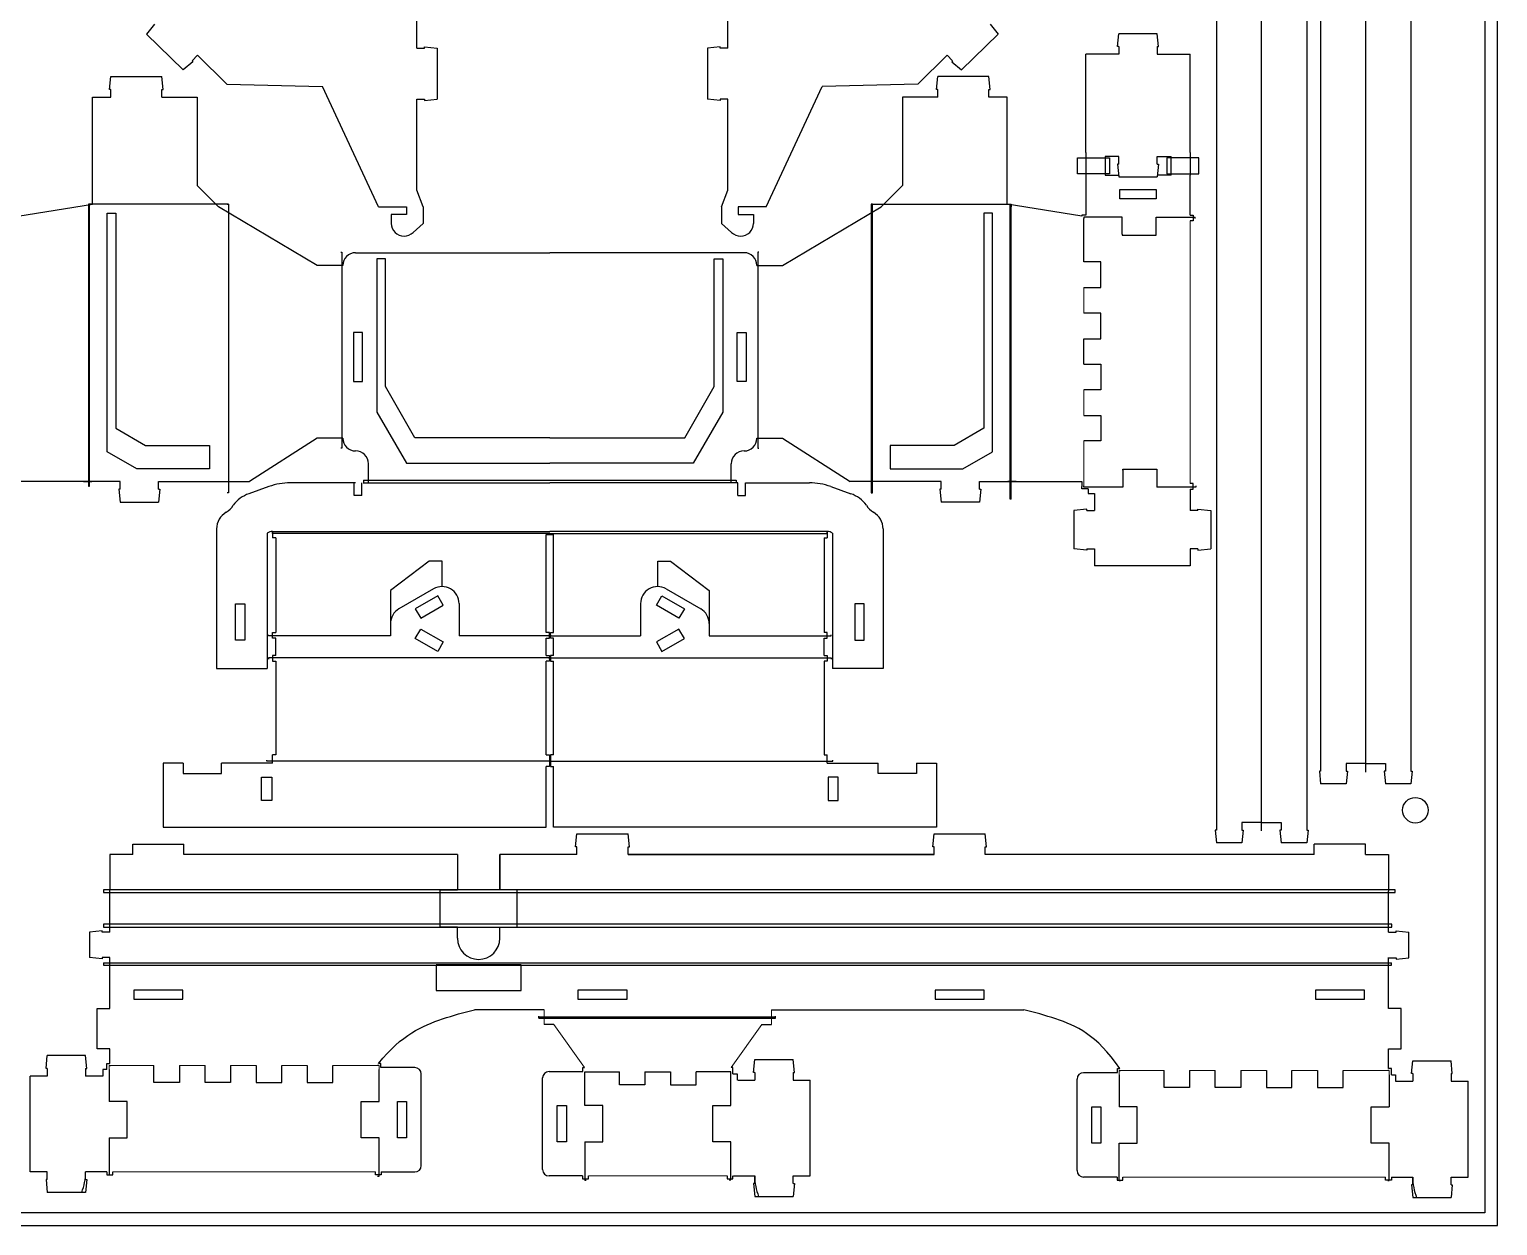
# Model space of a CAD drawing. Header units: inches. Extents: x 1422.9 to 1482.5, y 123.1 to 197.2.
# Drawn here: x 1457.83 to 1464.61, y 147.33 to 152.85 of the extents above; entities that cross this region are included whole.
import ezdxf

# ---------------------------------------------------------------- set-up
doc = ezdxf.new("R2010")
doc.units = ezdxf.units.IN
doc.header["$LTSCALE"] = 0.2
doc.header["$MEASUREMENT"] = 0
doc.layers.get('0').update_dxf_attribs({"color": 255})
for name, color, linetype in [('EXTENTS', 5, 'Continuous'), ('FLEXURES', 1, 'Continuous'), ('OUTLINES', 250, 'Continuous')]:
    doc.layers.add(name, color=color, linetype=linetype)

msp = doc.modelspace()

# ---------------------------------------------------------------- linework, layer by layer
msp.add_line((1459.8927, 148.4109), (1459.9064, 148.4109))
at = {"layer": 'EXTENTS'}
for p, q in [((1464.6125, 147.3251), (1464.6125, 158.1648)), ((1450.8568, 147.3251), (1464.6125, 147.3251))]:
    msp.add_line(p, q, dxfattribs=at)
at = {"layer": 'EXTENTS', "color": 3}
for p, q in [((1464.5534, 158.1057), (1464.5534, 147.3841)), ((1458.1914, 150.8995), (1458.1914, 152.0019)), ((1458.1914, 152.0019), (1458.2307, 152.0019)), ((1458.2307, 152.0019), (1458.2307, 151.0078)), ((1462.2789, 152.0019), (1462.2396, 152.0019)), ((1462.2396, 152.0019), (1462.2396, 151.0078)), ((1462.2789, 150.8995), (1462.2789, 152.0019)), ((1459.4758, 151.7913), (1459.4364, 151.7913)), ((1459.4364, 151.7913), (1459.4364, 151.0826)), ((1459.4758, 151.2007), (1459.4758, 151.7913)), ((1460.9945, 151.2007), (1460.9945, 151.7913)), ((1460.9945, 151.7913), (1461.0339, 151.7913)), ((1461.0339, 151.7913), (1461.0339, 151.0826)), ((1459.6122, 150.9645), (1459.4758, 151.2007)), ((1460.8581, 150.9645), (1460.9945, 151.2007)), ((1459.4364, 151.0826), (1459.5728, 150.8464)), ((1461.0339, 151.0826), (1460.8975, 150.8464)), ((1458.2307, 151.0078), (1458.3671, 150.9291)), ((1460.2351, 150.9645), (1459.6122, 150.9645)), ((1460.2351, 150.9645), (1460.8581, 150.9645)), ((1462.2396, 151.0078), (1462.1032, 150.9291)), ((1458.3277, 150.8208), (1458.1914, 150.8995)), ((1458.3671, 150.9291), (1458.6638, 150.9291)), ((1458.6638, 150.9291), (1458.6638, 150.8208)), ((1462.1032, 150.9291), (1461.8065, 150.9291)), ((1461.8065, 150.9291), (1461.8065, 150.8208)), ((1462.1426, 150.8208), (1462.2789, 150.8995)), ((1458.6638, 150.8208), (1458.3277, 150.8208)), ((1459.5728, 150.8464), (1460.2351, 150.8464)), ((1460.8975, 150.8464), (1460.2351, 150.8464)), ((1461.8065, 150.8208), (1462.1426, 150.8208)), ((1464.5534, 147.3841), (1450.9159, 147.3841))]:
    msp.add_line(p, q, dxfattribs=at)
at = {"layer": 'FLEXURES'}
for p, q in [((1464.0037, 149.4201), (1464.0037, 155.4044)), ((1463.5223, 149.1482), (1463.5223, 155.1324)), ((1462.6715, 152.2575), (1462.8192, 152.2575)), ((1462.6715, 152.1837), (1462.6715, 152.2575)), ((1462.8192, 152.2575), (1462.8192, 152.1837)), ((1463.2325, 152.2575), (1463.0848, 152.2575)), ((1463.0848, 152.2575), (1463.0848, 152.1837)), ((1463.2325, 152.1837), (1463.2325, 152.2575)), ((1462.8192, 152.1837), (1462.6715, 152.1837)), ((1463.0848, 152.1837), (1463.2325, 152.1837)), ((1458.7514, 152.0432), (1458.104, 152.0432)), ((1458.104, 152.0432), (1458.104, 152.0314)), ((1458.109, 152.0432), (1458.104, 152.0432)), ((1458.109, 150.7399), (1458.109, 152.0432)), ((1458.7445, 152.0432), (1458.7514, 152.0432)), ((1458.7514, 152.0432), (1458.7514, 150.7101)), ((1461.7258, 152.0432), (1461.7189, 152.0432)), ((1461.7189, 152.0432), (1461.7189, 150.7101)), ((1461.7189, 152.0432), (1462.3663, 152.0432)), ((1461.7258, 150.7101), (1461.7258, 152.0432)), ((1462.3613, 150.6805), (1462.3613, 152.0432)), ((1462.3663, 152.0432), (1462.3663, 152.0314)), ((1462.7012, 151.9829), (1462.7012, 151.9766)), ((1462.8778, 151.9829), (1462.7012, 151.9829)), ((1462.7012, 151.7762), (1462.7012, 151.9766)), ((1463.0353, 151.9829), (1463.2151, 151.9829)), ((1463.2151, 151.9766), (1463.2151, 151.9829)), ((1459.2701, 151.8211), (1459.275, 151.8211)), ((1459.275, 151.8211), (1459.275, 150.9169)), ((1461.2002, 151.8211), (1461.1953, 151.8211)), ((1461.1953, 151.8211), (1461.1953, 150.9169)), ((1462.7012, 151.3038), (1462.7012, 151.4219)), ((1459.275, 150.9169), (1459.2701, 150.9169)), ((1461.1953, 150.9169), (1461.2002, 150.9169)), ((1459.3749, 150.7676), (1459.3749, 150.7558)), ((1459.3749, 150.7676), (1461.0954, 150.7676)), ((1459.3749, 150.7558), (1460.2351, 150.7558)), ((1461.0954, 150.7558), (1460.2351, 150.7558)), ((1461.0954, 150.7676), (1461.0954, 150.7558)), ((1458.104, 150.7399), (1458.109, 150.7399)), ((1458.7514, 150.7101), (1458.7445, 150.7101)), ((1461.7189, 150.7101), (1461.7258, 150.7101)), ((1462.3663, 150.6805), (1462.3613, 150.6805)), ((1462.7012, 150.7364), (1462.7012, 150.7428)), ((1462.8809, 150.7364), (1462.7012, 150.7364)), ((1463.2181, 150.7364), (1463.0384, 150.7364)), ((1463.2181, 150.7428), (1463.2181, 150.7364)), ((1458.9541, 150.5226), (1458.9541, 150.5314)), ((1458.9541, 150.5314), (1460.2351, 150.5314)), ((1460.2351, 150.5226), (1458.9541, 150.5226)), ((1461.5162, 150.5314), (1460.2351, 150.5314)), ((1460.2351, 150.5226), (1461.5162, 150.5226)), ((1461.5162, 150.5226), (1461.5162, 150.5314)), ((1458.9353, 150.0486), (1458.9353, 150.0546)), ((1459.499, 150.0486), (1458.9353, 150.0486)), ((1460.2328, 150.0486), (1459.8162, 150.0486)), ((1460.2328, 150.0546), (1460.2328, 150.0486)), ((1460.2375, 150.0546), (1460.2375, 150.0486)), ((1460.2375, 150.0486), (1460.6541, 150.0486)), ((1460.9713, 150.0486), (1461.535, 150.0486)), ((1461.535, 150.0486), (1461.535, 150.0546)), ((1460.2328, 149.9483), (1458.9353, 149.9483)), ((1458.9353, 149.9483), (1458.9353, 149.9423)), ((1460.2328, 149.9423), (1460.2328, 149.9483)), ((1460.2375, 149.9483), (1461.535, 149.9483)), ((1460.2375, 149.9423), (1460.2375, 149.9483)), ((1461.535, 149.9483), (1461.535, 149.9423)), ((1458.9287, 149.4699), (1458.9287, 149.4758)), ((1460.2328, 149.4699), (1458.9287, 149.4699)), ((1460.2328, 149.4758), (1460.2328, 149.4699)), ((1460.2375, 149.4758), (1460.2375, 149.4699)), ((1460.2375, 149.4699), (1461.5416, 149.4699)), ((1461.5416, 149.4699), (1461.5416, 149.4758)), ((1464.1385, 148.8754), (1458.1734, 148.8754)), ((1458.1734, 148.8754), (1458.1734, 148.8636)), ((1458.1734, 148.8636), (1464.1385, 148.8636)), ((1464.1385, 148.8636), (1464.1385, 148.8754)), ((1458.1734, 148.7174), (1458.1734, 148.7036)), ((1464.1235, 148.7174), (1458.1734, 148.7174)), ((1464.1235, 148.7036), (1464.1235, 148.7174)), ((1458.1734, 148.7036), (1464.1235, 148.7036)), ((1458.1734, 148.5393), (1458.1734, 148.5274)), ((1458.1734, 148.5393), (1464.1216, 148.5393)), ((1458.1734, 148.5274), (1464.1216, 148.5274)), ((1464.1216, 148.5274), (1464.1216, 148.5393)), ((1460.185, 148.2827), (1460.185, 148.2926)), ((1461.2769, 148.2877), (1460.185, 148.2877)), ((1460.185, 148.2827), (1461.2769, 148.2827)), ((1461.2769, 148.2827), (1461.2769, 148.2926)), ((1461.2769, 148.2827), (1461.2769, 148.2877)), ((1458.1998, 148.065), (1458.2061, 148.065)), ((1458.1998, 148.0455), (1458.1998, 147.898)), ((1459.4463, 148.065), (1459.4399, 148.065)), ((1459.4463, 147.898), (1459.4463, 148.0455)), ((1460.3966, 148.0348), (1460.4382, 148.0348)), ((1460.3966, 147.8794), (1460.3966, 148.0348)), ((1460.4382, 148.0348), (1460.5563, 148.0348)), ((1460.6744, 148.0348), (1460.7925, 148.0348)), ((1461.0703, 148.0348), (1460.9106, 148.0348)), ((1461.0703, 147.8794), (1461.0703, 148.0348)), ((1462.8651, 148.0414), (1462.8714, 148.0414)), ((1464.1116, 148.0414), (1464.1053, 148.0414)), ((1462.8651, 148.0219), (1462.8651, 147.8744)), ((1464.1116, 148.0219), (1464.1116, 147.8744)), ((1458.1998, 147.7303), (1458.1998, 147.5581)), ((1459.4463, 147.5539), (1459.4463, 147.7303)), ((1460.3966, 147.7117), (1460.3966, 147.5329)), ((1461.0703, 147.5359), (1461.0703, 147.7117)), ((1462.8651, 147.532), (1462.8651, 147.7067)), ((1464.1116, 147.5331), (1464.1116, 147.7067)), ((1458.2061, 147.5581), (1458.1998, 147.5581)), ((1459.4399, 147.5539), (1459.4463, 147.5539)), ((1460.4029, 147.5329), (1460.3966, 147.5329)), ((1461.0639, 147.5359), (1461.0703, 147.5359)), ((1462.8714, 147.532), (1462.8651, 147.532)), ((1464.1053, 147.5331), (1464.1116, 147.5331))]:
    msp.add_line(p, q, dxfattribs=at)
at = {"layer": 'FLEXURES', "lineweight": 0}
for p, q in [((1458.1234, 152.0432), (1458.104, 152.0432)), ((1458.104, 152.0432), (1458.104, 150.7399)), ((1462.3469, 152.0432), (1462.3663, 152.0432)), ((1462.3663, 152.0432), (1462.3663, 150.6805)), ((1462.7012, 151.54), (1462.7012, 151.6581)), ((1462.7012, 151.0676), (1462.7012, 151.1857)), ((1462.7012, 150.7428), (1462.7012, 150.9494)), ((1458.4065, 148.065), (1458.1998, 148.065)), ((1458.1998, 148.065), (1458.1998, 148.0455)), ((1458.6427, 148.065), (1458.5246, 148.065)), ((1458.8789, 148.065), (1458.7608, 148.065)), ((1459.1151, 148.065), (1458.997, 148.065)), ((1459.4463, 148.065), (1459.2332, 148.065)), ((1459.4463, 148.0455), (1459.4463, 148.065)), ((1462.8651, 148.0219), (1462.8651, 148.0414)), ((1462.8651, 148.0414), (1463.0718, 148.0414)), ((1463.1899, 148.0414), (1463.308, 148.0414)), ((1463.4261, 148.0414), (1463.5443, 148.0414)), ((1463.6624, 148.0414), (1463.7805, 148.0414)), ((1463.8986, 148.0414), (1464.1116, 148.0414)), ((1464.1116, 148.0414), (1464.1116, 148.0219))]:
    msp.add_line(p, q, dxfattribs=at)
at = {"layer": 'FLEXURES'}
msp.add_circle((1464.2326, 149.2439), 0.0591, dxfattribs=at)
at = {"layer": 'OUTLINES'}
for p, q in [((1463.795, 155.365), (1463.795, 149.4595)), ((1464.2123, 155.365), (1464.2123, 149.4595)), ((1463.3137, 155.0931), (1463.3137, 149.1876)), ((1463.731, 155.0931), (1463.731, 149.1876)), ((1459.6209, 152.7637), (1459.6209, 153.1771)), ((1461.0573, 152.7637), (1461.0573, 153.1771)), ((1458.4099, 152.875), (1458.3728, 152.8287)), ((1462.2683, 152.875), (1462.3054, 152.8287)), ((1458.5414, 152.6633), (1458.3728, 152.8287)), ((1462.1368, 152.6633), (1462.3054, 152.8287)), ((1462.8575, 152.7713), (1462.8634, 152.8303)), ((1463.0406, 152.8303), (1462.8634, 152.8303)), ((1463.0465, 152.7713), (1463.0406, 152.8303)), ((1458.6076, 152.7308), (1458.5828, 152.7055)), ((1458.6076, 152.7308), (1458.7439, 152.5981)), ((1459.6209, 152.7637), (1459.6563, 152.7637)), ((1459.6563, 152.7637), (1459.6563, 152.7696)), ((1459.6563, 152.7696), (1459.7154, 152.7637)), ((1459.7154, 152.7637), (1459.7154, 152.5275)), ((1461.0219, 152.7696), (1460.9628, 152.7637)), ((1460.9628, 152.7637), (1460.9628, 152.5275)), ((1461.0219, 152.7637), (1461.0219, 152.7696)), ((1461.0573, 152.7637), (1461.0219, 152.7637)), ((1462.0706, 152.7308), (1461.9343, 152.5981)), ((1462.0706, 152.7308), (1462.0954, 152.7055)), ((1462.7109, 152.2811), (1462.7109, 152.7359)), ((1462.8634, 152.7359), (1462.7109, 152.7359)), ((1462.8634, 152.7713), (1462.8575, 152.7713)), ((1462.8634, 152.7713), (1462.8634, 152.7359)), ((1463.0406, 152.7713), (1463.0406, 152.7359)), ((1463.0406, 152.7713), (1463.0465, 152.7713)), ((1463.0406, 152.7359), (1463.1931, 152.7359)), ((1463.1931, 152.2811), (1463.1931, 152.7359)), ((1458.587, 152.7014), (1458.5414, 152.6633)), ((1458.5828, 152.7055), (1458.587, 152.7014)), ((1462.0954, 152.7055), (1462.0912, 152.7014)), ((1462.0912, 152.7014), (1462.1368, 152.6633)), ((1458.2017, 152.5732), (1458.2076, 152.6323)), ((1458.2076, 152.6323), (1458.4438, 152.6323)), ((1458.4497, 152.5732), (1458.4438, 152.6323)), ((1458.7439, 152.5981), (1459.185, 152.5864)), ((1459.4437, 152.0314), (1459.185, 152.5864)), ((1461.2345, 152.0314), (1461.4932, 152.5864)), ((1461.9343, 152.5981), (1461.4932, 152.5864)), ((1462.0206, 152.5732), (1462.0265, 152.6323)), ((1462.2627, 152.6323), (1462.0265, 152.6323)), ((1462.2686, 152.5732), (1462.2627, 152.6323)), ((1458.1234, 152.0432), (1458.1234, 152.5378)), ((1458.1234, 152.5378), (1458.2076, 152.5378)), ((1458.2076, 152.5732), (1458.2017, 152.5732)), ((1458.2076, 152.5378), (1458.2076, 152.5732)), ((1458.4438, 152.5378), (1458.4438, 152.5732)), ((1458.4438, 152.5732), (1458.4497, 152.5732)), ((1458.4438, 152.5378), (1458.6067, 152.5378)), ((1458.6067, 152.5378), (1458.6067, 152.1298)), ((1459.6209, 152.1082), (1459.6209, 152.5275)), ((1459.6209, 152.5275), (1459.6563, 152.5275)), ((1459.6563, 152.5275), (1459.6563, 152.5216)), ((1459.6563, 152.5216), (1459.7154, 152.5275)), ((1461.0219, 152.5216), (1460.9628, 152.5275)), ((1461.0573, 152.5275), (1461.0219, 152.5275)), ((1461.0219, 152.5275), (1461.0219, 152.5216)), ((1461.0573, 152.1082), (1461.0573, 152.5275)), ((1462.0265, 152.5378), (1461.8636, 152.5378)), ((1461.8636, 152.5378), (1461.8636, 152.1298)), ((1462.0265, 152.5732), (1462.0206, 152.5732)), ((1462.0265, 152.5378), (1462.0265, 152.5732)), ((1462.2627, 152.5378), (1462.2627, 152.5732)), ((1462.2627, 152.5732), (1462.2686, 152.5732)), ((1462.3469, 152.5378), (1462.2627, 152.5378)), ((1462.3469, 152.0432), (1462.3469, 152.5378)), ((1462.7109, 152.2811), (1462.7109, 152.1778)), ((1462.8634, 152.2634), (1462.7995, 152.2634)), ((1462.7995, 152.2634), (1462.7995, 152.1778)), ((1462.8634, 152.228), (1462.8634, 152.2634)), ((1463.0406, 152.2634), (1463.1045, 152.2634)), ((1463.0406, 152.228), (1463.0406, 152.2634)), ((1463.1045, 152.1778), (1463.1045, 152.2634)), ((1463.1931, 152.2811), (1463.1931, 152.1778)), ((1458.1234, 152.0432), (1458.1234, 152.2295)), ((1462.3469, 152.0432), (1462.3469, 152.2295)), ((1462.7109, 152.1778), (1462.7109, 151.9918)), ((1462.7995, 152.1778), (1462.8625, 152.1778)), ((1462.8634, 152.228), (1462.8575, 152.228)), ((1462.8575, 152.228), (1462.8634, 152.1689)), ((1462.8634, 152.1689), (1463.0406, 152.1689)), ((1463.0406, 152.228), (1463.0465, 152.228)), ((1463.0465, 152.228), (1463.0406, 152.1689)), ((1463.1045, 152.1778), (1463.0415, 152.1778)), ((1463.1931, 151.993), (1463.1931, 152.1778)), ((1458.6067, 152.1298), (1458.7051, 152.0314)), ((1459.6504, 152.0314), (1459.6209, 152.1082)), ((1461.0278, 152.0314), (1461.0573, 152.1082)), ((1461.8636, 152.1298), (1461.7652, 152.0314)), ((1462.8682, 152.0679), (1462.8682, 152.1105)), ((1462.8682, 152.1105), (1463.0359, 152.1105)), ((1463.0359, 152.1105), (1463.0359, 152.0679)), ((1457.778, 151.9873), (1458.1234, 152.0432)), ((1462.6923, 151.9873), (1462.3469, 152.0432)), ((1463.0359, 152.0679), (1462.8682, 152.0679)), ((1459.1608, 151.7598), (1458.7051, 152.0314)), ((1459.4437, 152.0314), (1459.5737, 152.0314)), ((1459.4437, 152.0314), (1459.5737, 152.0314)), ((1459.5737, 151.996), (1459.5028, 151.996)), ((1459.5028, 151.996), (1459.5028, 151.9546)), ((1459.5737, 151.996), (1459.5028, 151.996)), ((1459.5028, 151.996), (1459.5028, 151.9546)), ((1459.5737, 152.0314), (1459.5737, 151.996)), ((1459.5737, 152.0314), (1459.5737, 151.996)), ((1459.6504, 152.0314), (1459.6504, 151.9546)), ((1461.0278, 152.0314), (1461.0278, 151.9546)), ((1461.2345, 152.0314), (1461.1045, 152.0314)), ((1461.1045, 152.0314), (1461.1045, 151.996)), ((1461.2345, 152.0314), (1461.1045, 152.0314)), ((1461.1045, 152.0314), (1461.1045, 151.996)), ((1461.1045, 151.996), (1461.1754, 151.996)), ((1461.1045, 151.996), (1461.1754, 151.996)), ((1461.1754, 151.996), (1461.1754, 151.9546)), ((1461.1754, 151.996), (1461.1754, 151.9546)), ((1461.3095, 151.7598), (1461.7652, 152.0314)), ((1462.7109, 151.9918), (1462.6923, 151.9918)), ((1462.6923, 151.9918), (1462.6923, 151.9873)), ((1462.8778, 151.9042), (1462.8778, 151.9829)), ((1463.0353, 151.9042), (1463.0353, 151.9829)), ((1463.1931, 151.993), (1463.207, 151.993)), ((1463.207, 151.9665), (1463.1931, 151.9665)), ((1463.207, 151.993), (1463.207, 151.9665)), ((1459.6504, 151.9546), (1459.6036, 151.9129)), ((1461.0278, 151.9546), (1461.0746, 151.9129)), ((1462.8778, 151.9042), (1462.8778, 151.9002)), ((1462.8778, 151.9002), (1463.0353, 151.9002)), ((1463.0353, 151.9002), (1463.0353, 151.9042)), ((1459.338, 151.8188), (1460.2351, 151.8188)), ((1461.1323, 151.8188), (1460.2351, 151.8188)), ((1462.7799, 151.7762), (1462.7012, 151.7762)), ((1462.7799, 151.6581), (1462.7799, 151.7762)), ((1459.2789, 151.7598), (1459.1608, 151.7598)), ((1461.1913, 151.7598), (1461.3095, 151.7598)), ((1462.7012, 151.6581), (1462.7799, 151.6581)), ((1462.7799, 151.54), (1462.7012, 151.54)), ((1462.7799, 151.4219), (1462.7799, 151.54)), ((1459.3702, 151.4508), (1459.3277, 151.4508)), ((1459.3277, 151.4508), (1459.3277, 151.2242)), ((1459.3702, 151.2242), (1459.3702, 151.4508)), ((1461.1001, 151.4508), (1461.1426, 151.4508)), ((1461.1001, 151.2242), (1461.1001, 151.4508)), ((1461.1426, 151.4508), (1461.1426, 151.2242)), ((1462.7012, 151.4219), (1462.7799, 151.4219)), ((1462.7012, 151.3038), (1462.7799, 151.3038)), ((1462.7799, 151.3038), (1462.7799, 151.1857)), ((1459.3277, 151.2242), (1459.3702, 151.2242)), ((1461.1426, 151.2242), (1461.1001, 151.2242)), ((1462.7799, 151.1857), (1462.7012, 151.1857)), ((1462.7012, 151.0676), (1462.7799, 151.0676)), ((1462.7799, 151.0676), (1462.7799, 150.9494)), ((1459.1608, 150.9625), (1458.8478, 150.7617)), ((1459.2789, 150.9625), (1459.1608, 150.9625)), ((1461.1913, 150.9625), (1461.3095, 150.9625)), ((1461.3095, 150.9625), (1461.6224, 150.7617)), ((1462.7799, 150.9494), (1462.7012, 150.9494)), ((1459.3971, 150.7558), (1459.3971, 150.8444)), ((1461.0732, 150.7558), (1461.0732, 150.8444)), ((1462.8809, 150.8152), (1462.8809, 150.8191)), ((1462.8809, 150.8191), (1463.0384, 150.8191)), ((1462.8809, 150.8152), (1462.8809, 150.7364)), ((1463.0384, 150.8191), (1463.0384, 150.8152)), ((1463.0384, 150.8152), (1463.0384, 150.7364)), ((1458.0821, 150.7617), (1457.778, 150.7617)), ((1458.0821, 150.7617), (1458.1205, 150.7617)), ((1458.1205, 150.7617), (1458.0821, 150.7617)), ((1458.2504, 150.7617), (1458.1205, 150.7617)), ((1458.2504, 150.7263), (1458.2504, 150.7617)), ((1458.4276, 150.7617), (1458.8478, 150.7617)), ((1458.4276, 150.7263), (1458.4276, 150.7617)), ((1459.3382, 150.7558), (1459.0366, 150.7558)), ((1459.3312, 150.6968), (1459.3312, 150.7558)), ((1459.3666, 150.6968), (1459.3666, 150.7558)), ((1459.3736, 150.7558), (1459.3971, 150.7558)), ((1461.1037, 150.7558), (1461.0732, 150.7558)), ((1461.1037, 150.6968), (1461.1037, 150.7558)), ((1461.1391, 150.6968), (1461.1391, 150.7558)), ((1461.1391, 150.7558), (1461.4336, 150.7558)), ((1462.0427, 150.7617), (1461.6224, 150.7617)), ((1462.0427, 150.7263), (1462.0427, 150.7617)), ((1462.2199, 150.7617), (1462.3498, 150.7617)), ((1462.2199, 150.7263), (1462.2199, 150.7617)), ((1462.3882, 150.7617), (1462.3498, 150.7617)), ((1462.3498, 150.7617), (1462.3882, 150.7617)), ((1462.3882, 150.7617), (1462.6923, 150.7617)), ((1462.6923, 150.7617), (1462.6923, 150.7396)), ((1463.207, 150.7529), (1463.1931, 150.7529)), ((1463.207, 150.7263), (1463.207, 150.7529)), ((1458.2504, 150.7263), (1458.2445, 150.7263)), ((1458.2445, 150.7263), (1458.2504, 150.6672)), ((1458.4276, 150.7263), (1458.4335, 150.7263)), ((1458.4335, 150.7263), (1458.4276, 150.6672)), ((1458.9376, 150.7387), (1458.8453, 150.7058)), ((1459.3666, 150.6968), (1459.3312, 150.6968)), ((1461.1037, 150.6968), (1461.1391, 150.6968)), ((1461.5327, 150.7387), (1461.625, 150.7058)), ((1462.0427, 150.7263), (1462.0368, 150.7263)), ((1462.0368, 150.7263), (1462.0427, 150.6672)), ((1462.2199, 150.7263), (1462.2258, 150.7263)), ((1462.2258, 150.7263), (1462.2199, 150.6672)), ((1462.6923, 150.7276), (1462.6923, 150.7396)), ((1462.7207, 150.7276), (1462.6923, 150.7276)), ((1462.7207, 150.7276), (1462.7207, 150.7066)), ((1462.7207, 150.7066), (1462.7503, 150.7066)), ((1462.7503, 150.7066), (1462.7503, 150.6279)), ((1463.1931, 150.7263), (1463.207, 150.7263)), ((1463.1931, 150.7263), (1463.1931, 150.6279)), ((1458.2504, 150.6672), (1458.4276, 150.6672)), ((1462.2199, 150.6672), (1462.0427, 150.6672)), ((1462.7149, 150.6338), (1462.6558, 150.6279)), ((1462.6558, 150.6279), (1462.6558, 150.4507)), ((1462.7149, 150.6279), (1462.7149, 150.6338)), ((1462.7149, 150.6279), (1462.7503, 150.6279)), ((1463.2285, 150.6279), (1463.1931, 150.6279)), ((1463.2285, 150.6279), (1463.2285, 150.6338)), ((1463.2285, 150.6338), (1463.2876, 150.6279)), ((1463.2876, 150.6279), (1463.2876, 150.4507)), ((1458.6963, 150.5433), (1458.6963, 150.3282)), ((1461.774, 150.5433), (1461.774, 150.3282)), ((1458.9295, 150.524), (1458.9295, 149.898)), ((1458.9541, 150.5314), (1458.9541, 150.5019)), ((1458.9689, 150.5019), (1458.9541, 150.5019)), ((1458.9689, 150.5019), (1458.9689, 150.0649)), ((1460.2189, 150.0649), (1460.2189, 150.5167)), ((1460.2189, 150.5167), (1460.2514, 150.5167)), ((1460.2514, 150.5167), (1460.2189, 150.5167)), ((1460.2514, 150.0649), (1460.2514, 150.5167)), ((1461.5014, 150.5019), (1461.5162, 150.5019)), ((1461.5014, 150.5019), (1461.5014, 150.0649)), ((1461.5162, 150.5314), (1461.5162, 150.5019)), ((1461.5408, 150.524), (1461.5408, 149.898)), ((1462.7149, 150.4448), (1462.6558, 150.4507)), ((1462.7149, 150.4507), (1462.7503, 150.4507)), ((1462.7149, 150.4507), (1462.7149, 150.4448)), ((1462.7503, 150.4507), (1462.7503, 150.372)), ((1463.1931, 150.4507), (1463.1931, 150.372)), ((1463.2285, 150.4507), (1463.1931, 150.4507)), ((1463.2285, 150.4507), (1463.2285, 150.4448)), ((1463.2285, 150.4448), (1463.2876, 150.4507)), ((1459.6781, 150.3948), (1459.499, 150.2588)), ((1459.7371, 150.3948), (1459.6781, 150.3948)), ((1459.7371, 150.3751), (1459.7371, 150.3948)), ((1459.7371, 150.2754), (1459.7371, 150.3751)), ((1460.7332, 150.3751), (1460.7332, 150.3948)), ((1460.7332, 150.3948), (1460.7922, 150.3948)), ((1460.7332, 150.2754), (1460.7332, 150.3751)), ((1460.7922, 150.3948), (1460.9713, 150.2588)), ((1463.1931, 150.372), (1462.7503, 150.372)), ((1458.6963, 150.3282), (1458.6963, 149.898)), ((1461.774, 150.3282), (1461.774, 149.898)), ((1459.499, 150.2588), (1459.499, 150.0486)), ((1459.6981, 150.2662), (1459.5383, 150.1739)), ((1459.7174, 150.2346), (1459.6139, 150.1748)), ((1459.743, 150.1903), (1459.7174, 150.2346)), ((1460.7273, 150.1903), (1460.7529, 150.2346)), ((1460.7529, 150.2346), (1460.8564, 150.1748)), ((1460.7722, 150.2662), (1460.932, 150.1739)), ((1460.9713, 150.2588), (1460.9713, 150.0486)), ((1458.784, 150.1974), (1458.8265, 150.1974)), ((1458.784, 150.0297), (1458.784, 150.1974)), ((1458.8265, 150.1974), (1458.8265, 150.0297)), ((1459.6139, 150.1748), (1459.6395, 150.1305)), ((1459.6395, 150.1305), (1459.743, 150.1903)), ((1459.8162, 150.198), (1459.8162, 150.0486)), ((1460.6541, 150.198), (1460.6541, 150.0486)), ((1460.8308, 150.1305), (1460.7273, 150.1903)), ((1460.8564, 150.1748), (1460.8308, 150.1305)), ((1461.6863, 150.1974), (1461.6438, 150.1974)), ((1461.6438, 150.1974), (1461.6438, 150.0297)), ((1461.6863, 150.0297), (1461.6863, 150.1974)), ((1459.6139, 150.0367), (1459.6395, 150.0809)), ((1459.6395, 150.0809), (1459.743, 150.0212)), ((1460.8308, 150.0809), (1460.7273, 150.0212)), ((1460.8564, 150.0367), (1460.8308, 150.0809)), ((1458.8265, 150.0297), (1458.784, 150.0297)), ((1458.955, 150.0383), (1458.955, 150.0649)), ((1458.955, 150.0649), (1458.9689, 150.0649)), ((1458.9689, 150.0383), (1458.955, 150.0383)), ((1458.9689, 149.9586), (1458.9689, 150.0383)), ((1459.7174, 149.9769), (1459.6139, 150.0367)), ((1459.743, 150.0212), (1459.7174, 149.9769)), ((1460.2328, 150.0649), (1460.2189, 150.0649)), ((1460.2189, 149.9586), (1460.2189, 150.0383)), ((1460.2189, 150.0383), (1460.2328, 150.0383)), ((1460.2328, 150.0383), (1460.2328, 150.0649)), ((1460.2375, 150.0383), (1460.2375, 150.0649)), ((1460.2375, 150.0649), (1460.2514, 150.0649)), ((1460.2514, 150.0383), (1460.2375, 150.0383)), ((1460.2514, 149.9586), (1460.2514, 150.0383)), ((1460.7273, 150.0212), (1460.7529, 149.9769)), ((1460.7529, 149.9769), (1460.8564, 150.0367)), ((1461.5153, 150.0649), (1461.5014, 150.0649)), ((1461.5014, 149.9586), (1461.5014, 150.0383)), ((1461.5014, 150.0383), (1461.5153, 150.0383)), ((1461.5153, 150.0383), (1461.5153, 150.0649)), ((1461.6438, 150.0297), (1461.6863, 150.0297)), ((1458.9689, 149.9586), (1458.955, 149.9586)), ((1458.955, 149.9586), (1458.955, 149.932)), ((1458.955, 149.932), (1458.9689, 149.932)), ((1458.9689, 149.932), (1458.9689, 149.4994)), ((1460.2189, 149.9586), (1460.2328, 149.9586)), ((1460.2189, 149.5004), (1460.2189, 149.932)), ((1460.2328, 149.932), (1460.2189, 149.932)), ((1460.2328, 149.9586), (1460.2328, 149.932)), ((1460.2514, 149.9586), (1460.2375, 149.9586)), ((1460.2375, 149.9586), (1460.2375, 149.932)), ((1460.2375, 149.932), (1460.2514, 149.932)), ((1460.2514, 149.5004), (1460.2514, 149.932)), ((1461.5014, 149.9586), (1461.5153, 149.9586)), ((1461.5153, 149.932), (1461.5014, 149.932)), ((1461.5014, 149.932), (1461.5014, 149.4994)), ((1461.5153, 149.9586), (1461.5153, 149.932)), ((1458.6963, 149.898), (1458.9295, 149.898)), ((1461.774, 149.898), (1461.5408, 149.898)), ((1458.5422, 149.4611), (1458.4492, 149.4611)), ((1458.4492, 149.4611), (1458.4492, 149.402)), ((1458.5422, 149.4611), (1458.5422, 149.4138)), ((1458.9541, 149.4611), (1458.7194, 149.4611)), ((1458.7194, 149.4138), (1458.7194, 149.4611)), ((1458.9541, 149.4611), (1458.9541, 149.4994)), ((1458.9689, 149.4994), (1458.9541, 149.4994)), ((1460.2189, 149.4994), (1460.2328, 149.4994)), ((1460.2328, 149.4994), (1460.2328, 149.4463)), ((1460.2514, 149.4994), (1460.2375, 149.4994)), ((1460.2375, 149.4994), (1460.2375, 149.4463)), ((1461.5014, 149.4994), (1461.5162, 149.4994)), ((1461.5162, 149.4611), (1461.5162, 149.4994)), ((1461.5162, 149.4611), (1461.7509, 149.4611)), ((1461.7509, 149.4138), (1461.7509, 149.4611)), ((1461.9281, 149.4611), (1462.0211, 149.4611)), ((1461.9281, 149.4611), (1461.9281, 149.4138)), ((1462.0211, 149.4611), (1462.0211, 149.402)), ((1463.795, 149.4595), (1463.795, 149.4241)), ((1464.0037, 149.4595), (1463.9131, 149.4595)), ((1463.9131, 149.4595), (1463.9131, 149.4241)), ((1464.0037, 149.4595), (1464.0942, 149.4595)), ((1464.0942, 149.4595), (1464.0942, 149.4241)), ((1464.2123, 149.4595), (1464.2123, 149.4241)), ((1458.4492, 149.402), (1458.4492, 149.1658)), ((1458.5422, 149.4138), (1458.7194, 149.4138)), ((1458.904, 149.3973), (1458.9505, 149.3973)), ((1458.904, 149.2886), (1458.904, 149.3973)), ((1458.9505, 149.3973), (1458.9505, 149.2886)), ((1460.2189, 149.1658), (1460.2189, 149.4463)), ((1460.2328, 149.4463), (1460.2189, 149.4463)), ((1460.2375, 149.4463), (1460.2514, 149.4463)), ((1460.2514, 149.1658), (1460.2514, 149.4463)), ((1461.5663, 149.3973), (1461.5198, 149.3973)), ((1461.5198, 149.3973), (1461.5198, 149.2886)), ((1461.5663, 149.2886), (1461.5663, 149.3973)), ((1461.9281, 149.4138), (1461.7509, 149.4138)), ((1462.0211, 149.402), (1462.0211, 149.1658)), ((1463.795, 149.4241), (1463.7891, 149.4241)), ((1463.7891, 149.4241), (1463.795, 149.365)), ((1463.9131, 149.4241), (1463.919, 149.4241)), ((1463.919, 149.4241), (1463.9131, 149.365)), ((1464.0942, 149.4241), (1464.0883, 149.4241)), ((1464.0883, 149.4241), (1464.0942, 149.365)), ((1464.2123, 149.4241), (1464.2182, 149.4241)), ((1464.2182, 149.4241), (1464.2123, 149.365)), ((1463.9131, 149.365), (1463.795, 149.365)), ((1464.2123, 149.365), (1464.0942, 149.365)), ((1458.9505, 149.2886), (1458.904, 149.2886)), ((1461.5198, 149.2886), (1461.5663, 149.2886)), ((1463.3137, 149.1876), (1463.3137, 149.1521)), ((1463.5223, 149.1876), (1463.4318, 149.1876)), ((1463.4318, 149.1876), (1463.4318, 149.1521)), ((1463.5223, 149.1876), (1463.6129, 149.1876)), ((1463.6129, 149.1876), (1463.6129, 149.1521)), ((1463.731, 149.1876), (1463.731, 149.1521)), ((1458.4492, 149.1658), (1460.2189, 149.1658)), ((1462.0211, 149.1658), (1460.2514, 149.1658)), ((1460.3544, 149.0752), (1460.3603, 149.1343)), ((1460.3603, 149.1343), (1460.5965, 149.1343)), ((1460.6024, 149.0752), (1460.5965, 149.1343)), ((1462.0042, 149.0752), (1462.0102, 149.1343)), ((1462.0102, 149.1343), (1462.2464, 149.1343)), ((1462.2523, 149.0752), (1462.2464, 149.1343)), ((1463.3137, 149.1521), (1463.3078, 149.1521)), ((1463.3078, 149.1521), (1463.3137, 149.0931)), ((1463.4318, 149.1521), (1463.4377, 149.1521)), ((1463.4377, 149.1521), (1463.4318, 149.0931)), ((1463.6129, 149.1521), (1463.607, 149.1521)), ((1463.607, 149.1521), (1463.6129, 149.0931)), ((1463.731, 149.1521), (1463.7369, 149.1521)), ((1463.7369, 149.1521), (1463.731, 149.0931)), ((1458.3092, 149.0398), (1458.3092, 149.087)), ((1458.3092, 149.087), (1458.5455, 149.087)), ((1458.5455, 149.0398), (1458.5455, 149.087)), ((1460.3603, 149.0752), (1460.3544, 149.0752)), ((1460.3603, 149.0398), (1460.3603, 149.0752)), ((1460.5965, 149.0398), (1460.5965, 149.0752)), ((1460.5965, 149.0752), (1460.6024, 149.0752)), ((1462.0102, 149.0752), (1462.0042, 149.0752)), ((1462.0102, 149.0398), (1462.0102, 149.0752)), ((1462.2464, 149.0398), (1462.2464, 149.0752)), ((1462.2464, 149.0752), (1462.2523, 149.0752)), ((1463.4318, 149.0931), (1463.3137, 149.0931)), ((1463.731, 149.0931), (1463.6129, 149.0931)), ((1463.7659, 149.0398), (1463.7659, 149.087)), ((1464.0021, 149.087), (1463.7659, 149.087)), ((1464.0021, 149.0398), (1464.0021, 149.087)), ((1458.2029, 149.0398), (1458.2029, 148.8754)), ((1458.3092, 149.0398), (1458.2029, 149.0398)), ((1459.808, 149.0398), (1458.5455, 149.0398)), ((1459.808, 149.0398), (1459.808, 148.8754)), ((1460.0049, 148.8754), (1460.0049, 149.0398)), ((1460.3603, 149.0398), (1460.0049, 149.0398)), ((1460.0049, 149.0398), (1460.0049, 148.8754)), ((1460.3603, 149.0398), (1460.3544, 149.0398)), ((1460.3603, 149.0398), (1460.3544, 149.0398)), ((1462.0102, 149.0398), (1460.5965, 149.0398)), ((1460.5965, 149.0398), (1462.0102, 149.0398)), ((1462.0042, 149.0398), (1462.0102, 149.0398)), ((1462.0101, 149.0398), (1462.0042, 149.0398)), ((1462.6439, 149.0398), (1462.2464, 149.0398)), ((1463.7659, 149.0398), (1462.6439, 149.0398)), ((1464.0021, 149.0398), (1464.1084, 149.0398)), ((1464.1084, 149.0398), (1464.1084, 148.8695)), ((1458.2029, 148.8695), (1458.2029, 148.8754)), ((1458.2029, 148.7105), (1458.2029, 148.8695)), ((1459.7293, 148.7036), (1459.7293, 148.8754)), ((1459.7293, 148.8754), (1459.808, 148.8754)), ((1460.0836, 148.8754), (1460.0049, 148.8754)), ((1460.0836, 148.7036), (1460.0836, 148.8754)), ((1464.1084, 148.7105), (1464.1084, 148.8695)), ((1458.2029, 148.681), (1458.2029, 148.7105)), ((1464.1084, 148.681), (1464.1084, 148.7105)), ((1458.1675, 148.6869), (1458.1085, 148.681)), ((1458.1085, 148.681), (1458.1085, 148.5629)), ((1458.1675, 148.681), (1458.1675, 148.6869)), ((1458.2029, 148.681), (1458.1675, 148.681)), ((1459.808, 148.7036), (1459.7293, 148.7036)), ((1459.808, 148.6534), (1459.808, 148.7036)), ((1460.0049, 148.6534), (1460.0049, 148.7036)), ((1460.0049, 148.7036), (1460.0836, 148.7036)), ((1464.1084, 148.6804), (1464.1439, 148.6804)), ((1464.1439, 148.6804), (1464.1439, 148.6863)), ((1464.1439, 148.6863), (1464.2029, 148.6804)), ((1464.2029, 148.5623), (1464.2029, 148.6804)), ((1458.1675, 148.557), (1458.1085, 148.5629)), ((1458.2029, 148.5629), (1458.1675, 148.5629)), ((1458.1675, 148.5629), (1458.1675, 148.557)), ((1458.2029, 148.5334), (1458.2029, 148.5629)), ((1458.2029, 148.3282), (1458.2029, 148.5334)), ((1460.1033, 148.529), (1459.7096, 148.529)), ((1459.7096, 148.529), (1459.7096, 148.4109)), ((1460.1033, 148.4109), (1460.1033, 148.529)), ((1464.1084, 148.5334), (1464.1084, 148.5629)), ((1464.1084, 148.5623), (1464.1439, 148.5623)), ((1464.1084, 148.3282), (1464.1084, 148.5334)), ((1464.1439, 148.5623), (1464.1439, 148.5564)), ((1464.1439, 148.5564), (1464.2029, 148.5623)), ((1458.5406, 148.4129), (1458.3141, 148.4129)), ((1458.3141, 148.4129), (1458.3141, 148.3704)), ((1458.5406, 148.3704), (1458.5406, 148.4129)), ((1459.7096, 148.4109), (1460.1033, 148.4109)), ((1460.5917, 148.4129), (1460.3651, 148.4129)), ((1460.3651, 148.4129), (1460.3651, 148.3704)), ((1460.5917, 148.3704), (1460.5917, 148.4129)), ((1462.2415, 148.4129), (1462.015, 148.4129)), ((1462.015, 148.4129), (1462.015, 148.3704)), ((1462.2415, 148.3704), (1462.2415, 148.4129)), ((1463.9973, 148.4129), (1463.7707, 148.4129)), ((1463.7707, 148.4129), (1463.7707, 148.3704)), ((1463.9973, 148.3704), (1463.9973, 148.4129)), ((1458.1439, 148.1421), (1458.1439, 148.3282)), ((1458.1439, 148.3282), (1458.2029, 148.3282)), ((1458.3141, 148.3704), (1458.5406, 148.3704)), ((1460.2088, 148.3216), (1459.8878, 148.3216)), ((1460.3651, 148.3704), (1460.5917, 148.3704)), ((1461.2581, 148.3216), (1462.4235, 148.3216)), ((1462.015, 148.3704), (1462.2415, 148.3704)), ((1463.7707, 148.3704), (1463.9973, 148.3704)), ((1464.1675, 148.3282), (1464.1084, 148.3282)), ((1464.1675, 148.1421), (1464.1675, 148.3282)), ((1460.2533, 148.2535), (1460.2088, 148.2535)), ((1461.2136, 148.2535), (1461.2581, 148.2535)), ((1457.9082, 148.0513), (1457.9141, 148.1104)), ((1458.0912, 148.1104), (1457.9141, 148.1104)), ((1458.0971, 148.0513), (1458.0912, 148.1104)), ((1458.2029, 148.1421), (1458.1439, 148.1421)), ((1458.2029, 148.0739), (1458.2029, 148.1421)), ((1464.1084, 148.1421), (1464.1675, 148.1421)), ((1464.1084, 148.0503), (1464.1084, 148.1421)), ((1457.9141, 148.0513), (1457.9082, 148.0513)), ((1457.9141, 148.0513), (1457.9141, 148.0159)), ((1458.0912, 148.0513), (1458.0912, 148.0159)), ((1458.0912, 148.0513), (1458.0971, 148.0513)), ((1458.1897, 148.0455), (1458.17, 148.0455)), ((1458.17, 148.0455), (1458.17, 148.0159)), ((1458.1897, 148.0455), (1458.1897, 148.0739)), ((1458.1897, 148.0739), (1458.2029, 148.0739)), ((1458.4065, 147.9863), (1458.4065, 148.065)), ((1458.5246, 148.065), (1458.5246, 147.9863)), ((1458.6427, 147.9863), (1458.6427, 148.065)), ((1458.7608, 148.065), (1458.7608, 147.9863)), ((1458.8789, 148.065), (1458.8789, 147.9863)), ((1458.997, 147.9863), (1458.997, 148.065)), ((1459.1151, 148.065), (1459.1151, 147.9863)), ((1459.2332, 147.9863), (1459.2332, 148.065)), ((1459.4551, 148.0739), (1459.4431, 148.0739)), ((1459.4551, 148.0553), (1459.4551, 148.0739)), ((1459.6116, 148.0553), (1459.4551, 148.0553)), ((1460.2313, 148.0367), (1460.3878, 148.0367)), ((1460.3878, 148.0367), (1460.3878, 148.0553)), ((1460.3878, 148.0553), (1460.3946, 148.0553)), ((1460.5563, 147.9757), (1460.5563, 148.0348)), ((1460.6744, 148.0348), (1460.6744, 147.9757)), ((1460.7925, 148.0348), (1460.7925, 147.9757)), ((1460.9106, 147.9757), (1460.9106, 148.0348)), ((1461.0804, 148.0553), (1461.0723, 148.0553)), ((1461.0804, 148.0367), (1461.0804, 148.0553)), ((1461.0804, 148.0269), (1461.0804, 148.0553)), ((1461.1755, 148.0327), (1461.1814, 148.0918)), ((1461.1814, 148.0327), (1461.1755, 148.0327)), ((1461.1814, 148.0918), (1461.3586, 148.0918)), ((1461.1814, 148.0327), (1461.1814, 147.9973)), ((1461.3645, 148.0327), (1461.3586, 148.0918)), ((1461.3586, 148.0327), (1461.3586, 147.9973)), ((1461.3586, 148.0327), (1461.3645, 148.0327)), ((1462.8563, 148.0317), (1462.8563, 148.0503)), ((1462.8563, 148.0503), (1462.8683, 148.0503)), ((1463.0718, 147.9627), (1463.0718, 148.0414)), ((1463.1899, 148.0414), (1463.1899, 147.9627)), ((1463.308, 147.9627), (1463.308, 148.0414)), ((1463.4261, 148.0414), (1463.4261, 147.9627)), ((1463.5443, 148.0414), (1463.5443, 147.9627)), ((1463.6624, 147.9627), (1463.6624, 148.0414)), ((1463.7805, 148.0414), (1463.7805, 147.9627)), ((1463.8986, 147.9627), (1463.8986, 148.0414)), ((1464.1217, 148.0503), (1464.1084, 148.0503)), ((1464.1217, 148.0219), (1464.1217, 148.0503)), ((1464.2142, 148.0277), (1464.2202, 148.0868)), ((1464.2202, 148.0868), (1464.3973, 148.0868)), ((1464.4032, 148.0277), (1464.3973, 148.0868)), ((1457.9141, 148.0159), (1457.8353, 148.0159)), ((1457.8353, 147.5731), (1457.8353, 148.0159)), ((1458.17, 148.0159), (1458.0912, 148.0159)), ((1458.5246, 147.9863), (1458.4065, 147.9863)), ((1458.7608, 147.9863), (1458.6427, 147.9863)), ((1458.8789, 147.9863), (1458.997, 147.9863)), ((1459.1151, 147.9863), (1459.2332, 147.9863)), ((1459.6411, 147.6026), (1459.6411, 148.0257)), ((1460.2017, 147.584), (1460.2017, 148.0071)), ((1460.6744, 147.9757), (1460.5563, 147.9757)), ((1460.7925, 147.9757), (1460.9106, 147.9757)), ((1461.0804, 148.0269), (1461.1001, 148.0269)), ((1461.1001, 148.0269), (1461.1001, 147.9973)), ((1461.1027, 147.9973), (1461.1814, 147.9973)), ((1461.3586, 147.9973), (1461.4373, 147.9973)), ((1461.4373, 147.5545), (1461.4373, 147.9973)), ((1462.6702, 147.579), (1462.6702, 148.0021)), ((1462.6998, 148.0317), (1462.8563, 148.0317)), ((1464.1217, 148.0219), (1464.1414, 148.0219)), ((1464.1414, 148.0219), (1464.1414, 147.9923)), ((1464.1414, 147.9923), (1464.2202, 147.9923)), ((1464.2202, 148.0277), (1464.2142, 148.0277)), ((1464.2202, 148.0277), (1464.2202, 147.9923)), ((1464.3973, 148.0277), (1464.3973, 147.9923)), ((1464.3973, 148.0277), (1464.4032, 148.0277)), ((1464.3973, 147.9923), (1464.4761, 147.9923)), ((1464.4761, 147.5495), (1464.4761, 147.9923)), ((1458.2785, 147.898), (1458.1998, 147.898)), ((1458.2825, 147.898), (1458.2785, 147.898)), ((1458.2825, 147.7303), (1458.2825, 147.898)), ((1459.3636, 147.7303), (1459.3636, 147.898)), ((1459.3636, 147.898), (1459.3675, 147.898)), ((1459.3675, 147.898), (1459.4463, 147.898)), ((1459.5313, 147.7303), (1459.5313, 147.898)), ((1459.5313, 147.898), (1459.5738, 147.898)), ((1459.5738, 147.898), (1459.5738, 147.7303)), ((1463.1899, 147.9627), (1463.0718, 147.9627)), ((1463.4261, 147.9627), (1463.308, 147.9627)), ((1463.5443, 147.9627), (1463.6624, 147.9627)), ((1463.7805, 147.9627), (1463.8986, 147.9627)), ((1460.2691, 147.7117), (1460.2691, 147.8794)), ((1460.2691, 147.8794), (1460.3116, 147.8794)), ((1460.3116, 147.8794), (1460.3116, 147.7117)), ((1460.4754, 147.8794), (1460.3966, 147.8794)), ((1460.4793, 147.8794), (1460.4754, 147.8794)), ((1460.4793, 147.7117), (1460.4793, 147.8794)), ((1460.9876, 147.7117), (1460.9876, 147.8794)), ((1460.9876, 147.8794), (1460.9915, 147.8794)), ((1460.9915, 147.8794), (1461.0703, 147.8794)), ((1462.7376, 147.7067), (1462.7376, 147.8744)), ((1462.7376, 147.8744), (1462.7801, 147.8744)), ((1462.7801, 147.8744), (1462.7801, 147.7067)), ((1462.9439, 147.8744), (1462.8651, 147.8744)), ((1462.9478, 147.8744), (1462.9439, 147.8744)), ((1462.9478, 147.7067), (1462.9478, 147.8744)), ((1464.0289, 147.7067), (1464.0289, 147.8744)), ((1464.0289, 147.8744), (1464.0329, 147.8744)), ((1464.0329, 147.8744), (1464.1116, 147.8744)), ((1458.1998, 147.7303), (1458.2785, 147.7303)), ((1458.2785, 147.7303), (1458.2825, 147.7303)), ((1459.3675, 147.7303), (1459.3636, 147.7303)), ((1459.4463, 147.7303), (1459.3675, 147.7303)), ((1459.5738, 147.7303), (1459.5313, 147.7303)), ((1460.3116, 147.7117), (1460.2691, 147.7117)), ((1460.3966, 147.7117), (1460.4754, 147.7117)), ((1460.4754, 147.7117), (1460.4793, 147.7117)), ((1460.9915, 147.7117), (1460.9876, 147.7117)), ((1461.0703, 147.7117), (1460.9915, 147.7117)), ((1462.7801, 147.7067), (1462.7376, 147.7067)), ((1462.8651, 147.7067), (1462.9439, 147.7067)), ((1462.9439, 147.7067), (1462.9478, 147.7067)), ((1464.0329, 147.7067), (1464.0289, 147.7067)), ((1464.1116, 147.7067), (1464.0329, 147.7067)), ((1457.9141, 147.5731), (1457.8353, 147.5731)), ((1457.9141, 147.5377), (1457.9141, 147.5731)), ((1458.1897, 147.5731), (1458.0912, 147.5731)), ((1458.0912, 147.5377), (1458.0912, 147.5731)), ((1458.1897, 147.5731), (1458.1897, 147.5592)), ((1458.1897, 147.5592), (1458.2162, 147.5592)), ((1458.2162, 147.5592), (1458.2162, 147.5731)), ((1459.4298, 147.5592), (1459.4298, 147.5731)), ((1459.4564, 147.5592), (1459.4298, 147.5592)), ((1459.4564, 147.5731), (1459.6116, 147.5731)), ((1459.4564, 147.5731), (1459.4564, 147.5592)), ((1457.9141, 147.5377), (1457.9082, 147.5377)), ((1457.9082, 147.5377), (1457.9141, 147.4786)), ((1458.0912, 147.5377), (1458.0971, 147.5377)), ((1458.0971, 147.5377), (1458.0912, 147.4786)), ((1460.3865, 147.5545), (1460.2313, 147.5545)), ((1460.3865, 147.5545), (1460.3865, 147.5406)), ((1460.3865, 147.5406), (1460.4131, 147.5406)), ((1460.4131, 147.5406), (1460.4131, 147.5545)), ((1461.0538, 147.5545), (1461.0538, 147.5406)), ((1461.0538, 147.5406), (1461.0804, 147.5406)), ((1461.0804, 147.5406), (1461.0804, 147.5545)), ((1461.083, 147.5545), (1461.1814, 147.5545)), ((1461.1814, 147.5191), (1461.1755, 147.5191)), ((1461.1755, 147.5191), (1461.1814, 147.46)), ((1461.1814, 147.5191), (1461.1814, 147.5545)), ((1461.3586, 147.5191), (1461.3586, 147.5545)), ((1461.3586, 147.5545), (1461.4373, 147.5545)), ((1461.3586, 147.5191), (1461.3645, 147.5191)), ((1461.3645, 147.5191), (1461.3586, 147.46)), ((1462.855, 147.5495), (1462.6998, 147.5495)), ((1462.855, 147.5495), (1462.855, 147.5355)), ((1462.855, 147.5355), (1462.8816, 147.5355)), ((1462.8816, 147.5355), (1462.8816, 147.5495)), ((1464.0952, 147.5355), (1464.0952, 147.5495)), ((1464.1217, 147.5355), (1464.0952, 147.5355)), ((1464.1217, 147.5495), (1464.1217, 147.5355)), ((1464.1217, 147.5495), (1464.2202, 147.5495)), ((1464.2202, 147.514), (1464.2142, 147.514)), ((1464.2142, 147.514), (1464.2202, 147.455)), ((1464.2202, 147.514), (1464.2202, 147.5495)), ((1464.3973, 147.514), (1464.3973, 147.5495)), ((1464.3973, 147.5495), (1464.4761, 147.5495)), ((1464.3973, 147.514), (1464.4032, 147.514)), ((1464.4032, 147.514), (1464.3973, 147.455)), ((1458.0912, 147.4786), (1457.9141, 147.4786)), ((1461.1814, 147.46), (1461.3586, 147.46)), ((1464.2202, 147.455), (1464.3973, 147.455))]:
    msp.add_line(p, q, dxfattribs=at)
at = {"layer": 'OUTLINES', "lineweight": 0}
for p, q in [((1463.1931, 150.7529), (1463.1931, 151.9665)), ((1460.3946, 148.0553), (1460.2533, 148.2535)), ((1461.0723, 148.0553), (1461.2136, 148.2535)), ((1459.4298, 147.5731), (1458.2162, 147.5731)), ((1461.0538, 147.5545), (1460.4131, 147.5545)), ((1464.0952, 147.5495), (1462.8816, 147.5495))]:
    msp.add_line(p, q, dxfattribs=at)
at = {"layer": 'OUTLINES', "linetype": 'Continuous', "lineweight": 0}
for p, q in [((1460.2088, 148.2535), (1460.2088, 148.3216)), ((1461.2581, 148.2535), (1461.2581, 148.3216))]:
    msp.add_line(p, q, dxfattribs=at)
at = {"layer": 'OUTLINES'}
for centre, radius, start, end in [((1459.5619, 151.9546), 0.0591, 180, 270), ((1459.5619, 151.9546), 0.0591, 270, 315), ((1461.1163, 151.9546), 0.0591, 225, 270), ((1461.1163, 151.9546), 0.0591, 270, 0), ((1459.338, 151.7598), 0.0591, 90, 180), ((1461.1323, 151.7598), 0.0591, 0, 90), ((1459.338, 150.9625), 0.0591, 180, 270), ((1461.1323, 150.9625), 0.0591, 270, 0), ((1459.338, 150.8444), 0.0591, 0, 90), ((1461.1323, 150.8444), 0.0591, 90, 180), ((1459.0366, 150.4606), 0.2953, 90, 109.60063), ((1461.4336, 150.4606), 0.2953, 70.39937, 90), ((1458.8948, 150.563), 0.1512, 109.15309, 143.7239), ((1461.5754, 150.563), 0.1512, 36.2761, 70.84691), ((1458.7849, 150.5433), 0.0886, 120, 180), ((1458.6963, 150.6968), 0.0886, 300, 330), ((1461.774, 150.6968), 0.0886, 210, 240), ((1461.6854, 150.5433), 0.0886, 0, 60), ((1458.9541, 150.4871), 0.0443, 90, 123.74899), ((1461.5162, 150.4871), 0.0443, 56.25101, 90), ((1459.7374, 150.198), 0.0787, 0, 120), ((1460.7329, 150.198), 0.0787, 60, 180), ((1459.5777, 150.1057), 0.0787, 120, 180), ((1460.8926, 150.1057), 0.0787, 0, 60), ((1459.9064, 148.6534), 0.0984, 180, 0), ((1459.6116, 148.0257), 0.0295, 0, 90), ((1460.2313, 148.0071), 0.0295, 90, 180), ((1462.6998, 148.0021), 0.0295, 90, 180), ((1457.8353, 147.5731), 0.2559, 338.33182, 0), ((1459.6116, 147.6026), 0.0295, 270, 0), ((1460.2313, 147.584), 0.0295, 180, 270), ((1462.6998, 147.579), 0.0295, 180, 270), ((1461.4373, 147.5545), 0.2559, 180, 201.66818), ((1464.4761, 147.5495), 0.2559, 180, 201.66818)]:
    msp.add_arc(centre, radius, start, end, dxfattribs=at)
for points in [[(1459.4431, 148.0739), (1459.5529, 148.2085), (1459.6924, 148.2687), (1459.838, 148.3103), (1459.8878, 148.3216)], [(1462.8683, 148.0503), (1462.7585, 148.2085), (1462.619, 148.2687), (1462.4734, 148.3103), (1462.4235, 148.3216)]]:
    msp.add_open_spline(points, degree=3, knots=[0.066785, 0.066785, 0.066785, 0.066785, 5.273191, 7.943648, 7.943648, 7.943648, 7.943648], dxfattribs=at)

doc.saveas('drawing.dxf')
